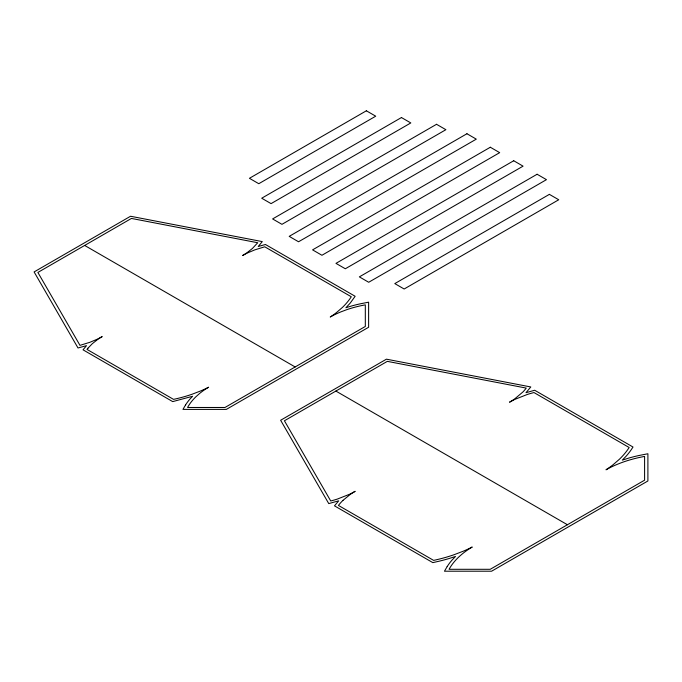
<?xml version="1.0" encoding="UTF-8"?>
<svg xmlns="http://www.w3.org/2000/svg" width="682" height="682" viewBox="0 0 682 682"><rect width="100%" height="100%" fill="white"/><g stroke="black" fill="none" stroke-linecap="round" stroke-linejoin="round"><path stroke-width="1.02" d="M84.662 245.443L295.153 366.967M335.876 391.067L567.415 524.739M185.564 404.946L182.955 409.388L226.356 409.388L368.621 327.249L368.621 302.186L360.931 303.695A91.959 53.094 0 0 0 351.094 306.124L345.91 307.752L350.25 303.047L355.143 296.278L265.46 244.497L258.222 246.509L262.272 241.599L130.543 216.254L34.1 271.93L78.012 347.982L86.503 345.646L83.034 349.823L172.716 401.604L192.588 396.276L189.775 399.268A91.959 53.094 0 0 0 185.564 404.946M447.17 566.589L444.459 571.209L491.603 571.209L647.9 480.972L647.9 453.752L639.887 455.32A100.825 58.209 0 0 0 629.102 457.989L622.342 460.128L626.025 456.309A124.184 71.695 0 0 0 630.859 450.256L633.015 447.034L534.679 390.257L525.984 392.704L530.792 386.958L386.43 359.175L280.634 420.257L328.758 503.597L338.707 500.827L334.478 505.848L432.823 562.624L438.39 561.371A124.184 71.695 0 0 0 448.884 558.584L455.491 556.461L451.791 560.357A100.825 58.209 0 0 0 447.17 566.589M87.935 348.229L86.998 349.414L173.535 399.371A110.399 63.741 0 0 0 192.06 394.247L200.636 390.948A110.22 63.631 0 0 0 208.615 387.223A88.651 51.184 0 0 0 199.809 393.309L196.041 396.634A88.651 51.184 0 0 0 187.567 407.478L224.983 407.478L365.313 326.456L365.313 304.854A88.651 51.184 0 0 0 346.541 309.747L340.787 311.921A88.651 51.184 0 0 0 330.233 317.002A110.22 63.631 0 0 0 336.686 312.399L342.398 307.446A110.399 63.741 0 0 0 351.281 296.755L264.744 246.79L254.812 249.868L247.532 252.937A73.042 42.173 0 0 0 242.528 255.571A73.042 42.173 0 0 0 247.089 252.681L252.408 248.478L257.728 242.741L131.438 218.436L37.885 272.442L79.982 345.365L89.913 342.287L97.202 339.218A73.042 42.173 0 0 0 102.198 336.584A73.042 42.173 0 0 0 97.645 339.474L92.326 343.677L87.935 348.229M342.995 500.341L341.759 501.585A80.348 46.385 0 0 0 338.442 505.43L433.633 560.391A121.439 70.11 0 0 0 454.007 554.747L463.453 551.124A121.234 69.999 0 0 0 472.225 547.024A97.517 56.299 0 0 0 462.532 553.724L460.401 555.532A97.517 56.299 0 0 0 449.071 569.299L490.23 569.299L644.592 480.188L644.592 456.42A97.517 56.299 0 0 0 620.739 462.959L617.611 464.195A97.517 56.299 0 0 0 606 469.787A121.234 69.999 0 0 0 613.101 464.723L619.384 459.267A121.439 70.11 0 0 0 629.154 447.503L533.972 392.551A80.348 46.385 0 0 0 527.305 394.46L515.029 399.311A80.348 46.385 0 0 0 509.531 402.201A80.348 46.385 0 0 0 514.543 399.03L522.941 391.945A80.348 46.385 0 0 0 526.248 388.092L387.325 361.358L284.42 420.768L330.727 500.98A80.348 46.385 0 0 0 337.394 499.062L349.67 494.22A80.348 46.385 0 0 0 355.169 491.321A80.348 46.385 0 0 0 350.156 494.501L342.995 500.341M366.37 110.791L249.433 178.3L258.785 183.705L375.722 116.187L366.37 110.791M401.451 117.543L261.709 198.223L271.069 203.62L410.811 122.939L401.451 117.543M436.531 124.295L272.604 218.939L281.956 224.335L445.892 129.691L436.531 124.295M466.94 133.74L289.194 236.364L298.546 241.769L476.292 139.145L466.94 133.74M490.324 147.244L312.578 249.868L321.938 255.273L499.684 152.649L490.324 147.244M513.716 160.747L335.97 263.371L345.322 268.768L523.068 166.152L513.716 160.747M537.101 174.251L359.354 276.875L368.706 282.271L546.461 179.656L537.101 174.251M549.377 194.361L394.801 283.601L404.153 289.006L558.737 199.758L549.377 194.361"/></g></svg>
